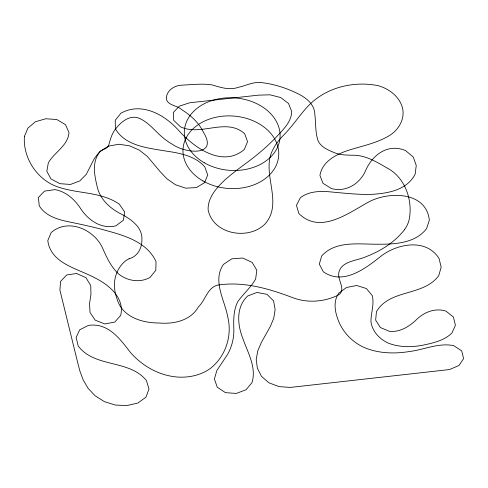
<?xml version="1.0" encoding="UTF-8"?>
<svg xmlns="http://www.w3.org/2000/svg" width="488" height="488" viewBox="0 0 488 488"><rect width="100%" height="100%" fill="white"/><g stroke="black" fill="none" stroke-linecap="round" stroke-linejoin="round"><path stroke-width="0.73" d="M404.704 229.433C394.938 242.182 380.713 251.07 365.854 256.761C356.612 260.964 341.082 260.86 338.727 273.103C337.58 280.96 347.81 291.72 336.281 296.002C322.611 302.17 306.555 302.999 292.483 297.582C268.803 288.56 243.128 281.1 217.618 285.132C207.29 287.767 205.546 300.083 198.524 306.763C190.655 320.64 173.874 324.319 159.045 322.995C142.27 323.068 122.311 317.054 117.071 299.089A71.657 54.247 4.2 0 1 114.595 288.298C113.582 278.874 116.931 269.034 123.775 262.416A24.778 19.252 11.7 0 1 129.131 258.75M129.125 258.738C137.647 256.523 142.136 247.892 141.904 239.51C142.526 227.695 131.974 220.015 122.793 214.854C110.562 209.09 99.546 199.348 96.917 185.483C94.459 175.271 92.214 163.193 98.423 153.848C100.455 149.627 105.817 149.596 108.434 146.284C110.215 139.879 111.746 133.145 116.339 128.033C121.652 121.201 130.729 114.302 139.702 118.492C149.609 123.043 155.983 132.376 164.438 138.915A57.688 43.67 4.2 0 0 172.685 144.436C184.946 153.348 218.715 156.984 203.435 132.266C198.829 122.531 190.503 115.18 181.536 109.519C177.132 105.268 167.811 105.676 166.323 98.905C166.188 90.329 174.881 85.064 182.701 85.119C192.376 84.595 202.16 83.472 211.804 84.863C220.381 87.273 229.293 90.567 238.205 87.346C245.629 85.809 252.686 81.868 260.452 82.502C273.469 83.863 286.194 87.895 297.894 93.708C306.11 97.692 314.675 104.359 314.833 114.338C315.913 123.037 315.205 132.071 317.962 140.489C320.659 146.937 327.686 149.828 333.688 152.396C340.691 155.501 348.42 155.086 355.88 155.282C367.116 156.203 377.102 162.15 386.6 167.756C405.522 177.236 413.586 201.587 408.761 221.308A51.728 39.162 8 0 1 404.674 229.421M24.424 136.335C22.954 156.044 34.648 175.68 52.161 184.61C73.566 194.59 99.479 190.326 119.34 204.197L124.69 211.975L123.391 220.228L115.888 225.81C101.187 229.616 87.681 219.826 80.172 207.87C74.194 198.994 65.782 191.583 54.985 189.612L44.53 191.113L38.418 197.42L39.229 205.777C45.061 215.385 56.144 219.002 66.52 221.369C78.153 223.724 89.761 226.2 101.248 229.183C121.549 234.765 146.443 240.663 156.038 261.641L155.806 270.309L150.029 277.44C140.135 282.961 128.143 281.1 119.237 274.524C111.715 267.875 107.348 258.799 103.316 249.795C95.636 230.11 68.747 217.459 51.197 232.508L47.8 240.554C50.673 263.703 77.812 268.51 94.91 277.885C108.903 284.736 124.824 297.936 120.719 315.382L114.759 322.068L104.859 323.959L95.264 320.201L90.036 312.527L89.517 303.566L90.951 294.545L90.731 285.559L85.949 277.684L76.634 273.5L66.716 274.951L60.573 281.387L59.908 290.11L77.574 362.126L79.922 371.112L83.198 379.939L88.096 388.32L95.117 395.78L104.347 401.612L115.321 405.058L126.996 405.558L137.939 403.015L145.967 397.14L149.011 388.979L146.369 380.481C129.155 359.217 94.849 368.062 78.226 346.035L76.122 337.483L79.697 329.79L88.438 325.38C108.226 322.568 119.804 338.66 130.412 352.415C142.648 366.433 160.034 376.102 178.791 377.126A43.322 32.794 4.2 0 0 210.712 368.165C225.56 356.344 232.288 335.976 227.89 317.578C224.925 300.376 212.042 280.899 223.474 264.38L231.812 258.829L242.664 258.03L252.144 262.398L256.792 270.187L255.681 278.855C251.052 287.566 243.213 293.745 237.68 301.816C233.587 310.075 233.52 319.365 233.807 328.375A83.204 62.989 4.2 0 1 227.469 354.617L216.873 370.459L214.403 378.975L217.239 387.185L225.474 392.663L236.326 393.426L246.062 389.741L252.003 382.647C256.688 367.385 247.782 352.678 242.902 338.635C237.369 324.88 235.832 307.05 247.629 296.021L256.956 292.458L266.973 294.343L273.585 300.895L275.122 309.544L273.756 318.2L270.315 326.509L261.312 342.552L257.78 350.848L256.2 359.479L257.371 368.178L261.434 376.291L268.918 382.793L279.038 386.618L290.397 387.417L449.533 369.55L458.94 365.524L463.6 358.625L461.697 350.878L453.681 345.638C438.523 342.57 424.054 349.768 409.17 351.574C394.005 353.983 378.084 353.489 363.822 347.34C351.635 341.698 341.899 331.315 337.617 318.524C334.628 310.252 333.457 300.73 338.8 293.129L346.535 287.475L356.716 285.504L366.384 288.536L372.204 295.527C374.57 304.305 370.856 312.826 370.959 321.647C372.259 331.694 379.719 339.239 388.649 343.284C399.526 347.34 411.299 347.352 422.596 345.242C433.002 343.034 443.976 340.722 451.894 333.078L455.414 325.24L453.389 316.98L445.953 311.112C435.589 307.812 424.865 311.759 417.161 318.957C409.798 326.283 400.471 332.218 389.686 331.419L380.347 327.54L375.65 320.097L376.474 311.576C389.894 288.804 423.572 296.49 438.736 275.635L441.176 267.192L439.035 258.445C426.274 238.107 397.494 243.488 381.104 256.096C365.414 268.534 343.4 285.681 323.361 271.846L319.298 264.075L321.732 255.877C335.152 241.096 357.045 244.055 375.065 244.201C392.956 244.366 414.489 244.116 426.536 228.695L429.33 220.228C426.396 191.082 388.051 191.15 368.153 202.288C347.926 213.378 319.939 234.655 298.876 213.488L296.448 205.308L300.401 197.683C309.66 190.71 321.604 190.936 332.596 192.095C344.449 193.205 356.307 194.438 368.22 194.474C385.3 193.919 406.553 191.125 415.148 174.167L416.252 165.499L413.257 157.002L405.571 150.585C387.466 142.99 371.862 155.239 365.14 171.642C359.119 184.385 345.412 192.455 331.358 188.514L322.995 183.305L319.933 175.424C322.19 161.632 335.848 154.55 347.859 150.475C361.876 145.991 376.681 143.289 389.424 135.566C399.928 129.198 406.547 116.077 401.221 104.225C397 94.757 388.161 88.657 378.456 85.736C353.91 80.703 326.32 87.248 308.611 105.548C299.888 114.649 293.135 125.404 284.333 134.432C277.916 140.794 272.347 148.218 270.053 157.093C265.002 179.212 282.125 204.679 264.996 224.035C248.368 240.736 212.884 234.344 208.108 209.736C207.772 197.109 217.001 187.325 225.633 179.273C233.154 172.691 241.243 166.823 249.252 160.857C259.72 152.97 269.657 144.344 278.495 134.657C284.65 128.118 291.428 121.048 291.72 111.526L288.524 103.487L280.667 97.521L270.023 94.818L258.536 95.142L189.631 102.791L179.413 106.116L173.289 112.502L173.697 120.335L180.481 126.819C201.093 136.652 226.237 117.102 244.714 133.779L247.55 141.679L244.323 149.45C222.644 168.024 194.541 147.937 179.047 130.9C165.109 114.869 141.599 101.553 120.914 113.228L115.235 120.298L115.375 128.765C125.038 145.631 146.882 147.852 164.236 150.786C178.663 152.964 194.681 155.343 204.838 166.914L207.705 175.021L204.594 182.646L196.475 187.557L185.775 188.185L175.442 184.739L166.872 178.742L160.003 171.489L147.352 156.428L139.33 150.127L129.558 145.814L118.779 144.241L108.446 146.15L100.119 151.231L94.41 158.344L86.352 174.246L79.867 180.889L70.437 184.452L59.865 183.671L50.959 178.907L46.83 171.239L48.324 162.888C54.369 152.097 67.905 145.93 69.003 132.596L65.514 124.66L56.834 119.529L45.774 118.755L35.38 121.768L27.944 128.069L24.424 136.335M202.929 180.908A47.952 36.301 4.2 0 0 278.532 157.349A47.952 36.301 4.2 0 0 211.151 118.523A47.952 36.301 4.2 0 0 202.929 180.908M204.258 162.766A47.952 36.301 4.2 0 0 279.868 139.214A47.952 36.301 4.2 0 0 212.481 100.388A47.952 36.301 4.2 0 0 204.258 162.766"/></g></svg>
